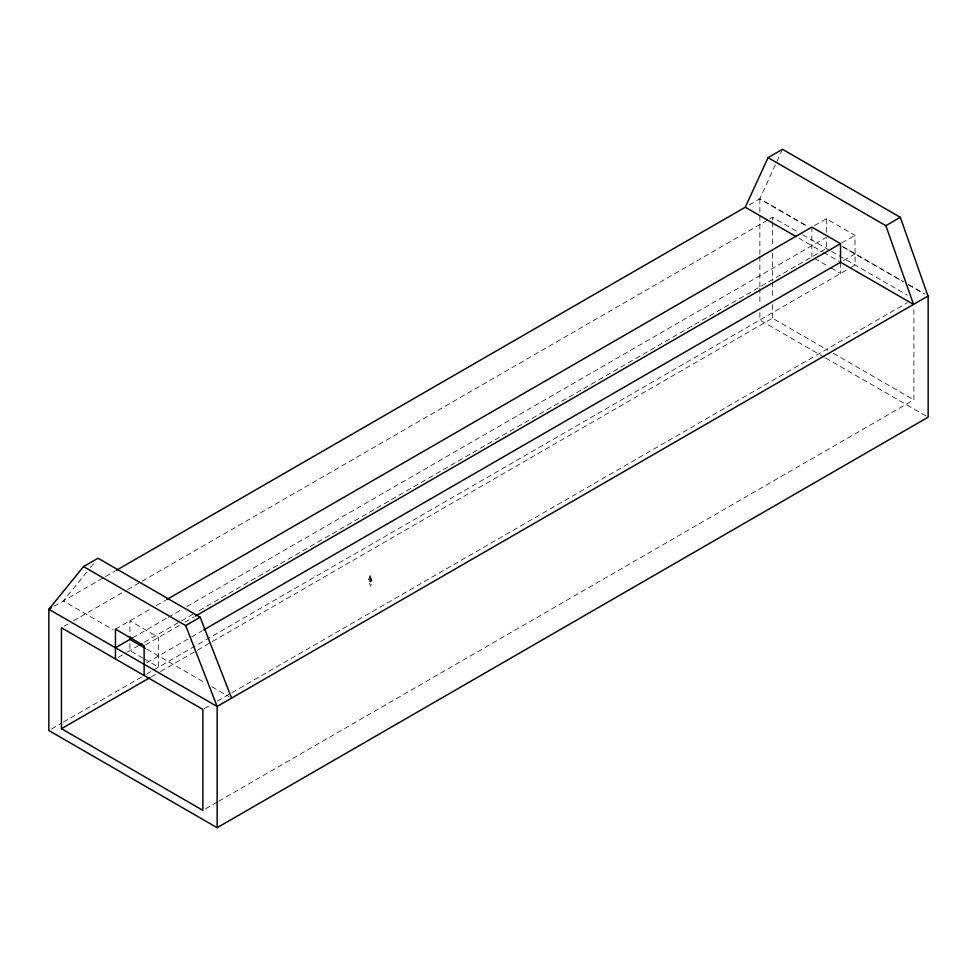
<?xml version="1.0" encoding="UTF-8"?>
<svg xmlns="http://www.w3.org/2000/svg" width="977" height="977" viewBox="0 0 977 977"><rect width="100%" height="100%" fill="white"/><g stroke="black" fill="none" stroke-linecap="round" stroke-linejoin="round"><path stroke-width="0.73" stroke-dasharray="4.88 3.66" d="M782.516 149.31L759.703 198.893L808.028 226.786M86.745 572.095L63.297 600.953L112.929 629.603M90.495 567.478L94.256 562.862M54.101 606.265L104.27 577.297M105.589 576.54L114.846 571.191M749.188 204.962L759.862 198.795L808.162 226.676M64.103 626.245L68.06 623.961M73.348 620.908L126.216 590.389M127.535 589.62L140.749 581.987M142.08 581.23L768.508 219.556M769.827 218.799L772.477 217.273L797.501 231.72M115.457 629.176L151.056 608.622M156.344 605.569L165.601 600.232M814.488 225.602L826.31 218.763L854.985 235.323L855.144 264.999L850.271 267.82M132.554 637.883L166.92 618.05M168.239 617.281L181.453 609.648M186.741 606.607L826.31 237.35L826.469 248.451L197.317 611.687M118.083 657.436L125.972 652.88M127.279 652.123L137.842 646.029M144.449 642.207L180.134 621.604M181.453 620.847L195.998 612.457M145.451 644.967L179.731 625.182M185.019 622.129L194.264 616.78M841.844 242.907L854.985 235.323M146.758 662.797L190.307 637.651M191.626 636.894L202.202 630.788M855.144 253.812L840.538 262.251L840.538 273.438L830.108 267.417M51.488 729.001L62.064 722.895M63.383 722.137L145.329 674.826M146.648 674.057L849.062 268.516M151.325 676.817L159.251 672.237M160.582 671.48L196.255 650.877M197.586 650.108L772.477 318.209L827.983 350.255M204.217 708.667L210.824 704.844M217.431 701.034L230.645 693.401M231.964 692.644L907.291 302.736M205.536 808.834L217.431 801.97M218.75 801.201L913.898 399.862L913.898 306.46M842.089 246.277L903.383 281.657M908.598 284.673L924.242 293.698M843.261 247.132L903.224 281.755M908.439 284.759L924.083 293.796M802.764 234.761L830.389 250.71M831.683 251.455L907.377 295.152M798.795 238.156L822.292 251.712M823.587 252.469L839.231 261.494M814.464 258.392L828.801 266.672M833.271 353.308L913.898 399.862M824.283 357.216L759.862 320.029L759.862 310.93M825.602 357.973L928.15 417.179M146.855 649.192L205.512 683.057M212.033 686.819L228.984 696.613M142.947 658.132L129.917 650.609L129.917 642.207M144.254 658.877L158.592 667.157L158.592 637.383L129.917 620.835L129.917 635.123M826.31 218.763L826.31 233.063M811.863 227.116L811.863 256.89M772.477 217.273L772.477 220.289M772.477 221.791L772.477 247.401M772.477 253.422L772.477 280.546M772.477 282.048L772.477 298.62M772.477 304.641L772.477 318.209M759.862 198.795L759.862 213.951M759.862 215.465L759.862 254.863M759.862 256.377L759.862 286.688M759.862 288.203L759.862 304.873M370.283 577.59L369.428 580.13L370.393 583.587L371.272 581.413L370.283 577.59M370.149 575.368L368.549 579.605L370.491 586.237L372.261 581.84L370.149 575.368M370.478 579.593L370.625 581.816L370.478 579.593"/><path stroke-width="1.47" d="M116.165 570.434L745.256 207.234L768.069 157.663L782.516 149.31L900.318 217.321L927.991 296.055M231.586 698.115L200.151 617.208L98.005 558.233L83.546 566.587L48.85 609.294L48.85 730.527L217.138 827.69L928.15 417.179L928.15 295.958L217.138 706.456L48.85 609.294L51.476 607.779M166.92 599.463L811.863 227.116L840.538 243.664L840.538 262.251L203.521 630.018M115.457 647.751L132.554 637.883M139.161 645.26L141.812 643.733M195.595 616.023L840.538 243.664M83.546 566.587L185.691 625.561L200.151 617.208M768.069 157.663L885.87 225.675L900.318 217.321M61.453 728.708L202.886 810.36L202.886 709.424L61.453 627.771L61.453 728.708L150.006 677.586M745.256 207.234L796.182 236.642M840.538 262.251L913.532 304.397L885.87 225.675M145.549 648.447L129.917 639.41L129.917 636.552M185.691 625.561L217.138 706.456L217.138 827.69M144.132 675.498L144.132 645.736L115.457 629.176L115.457 658.95"/></g></svg>
